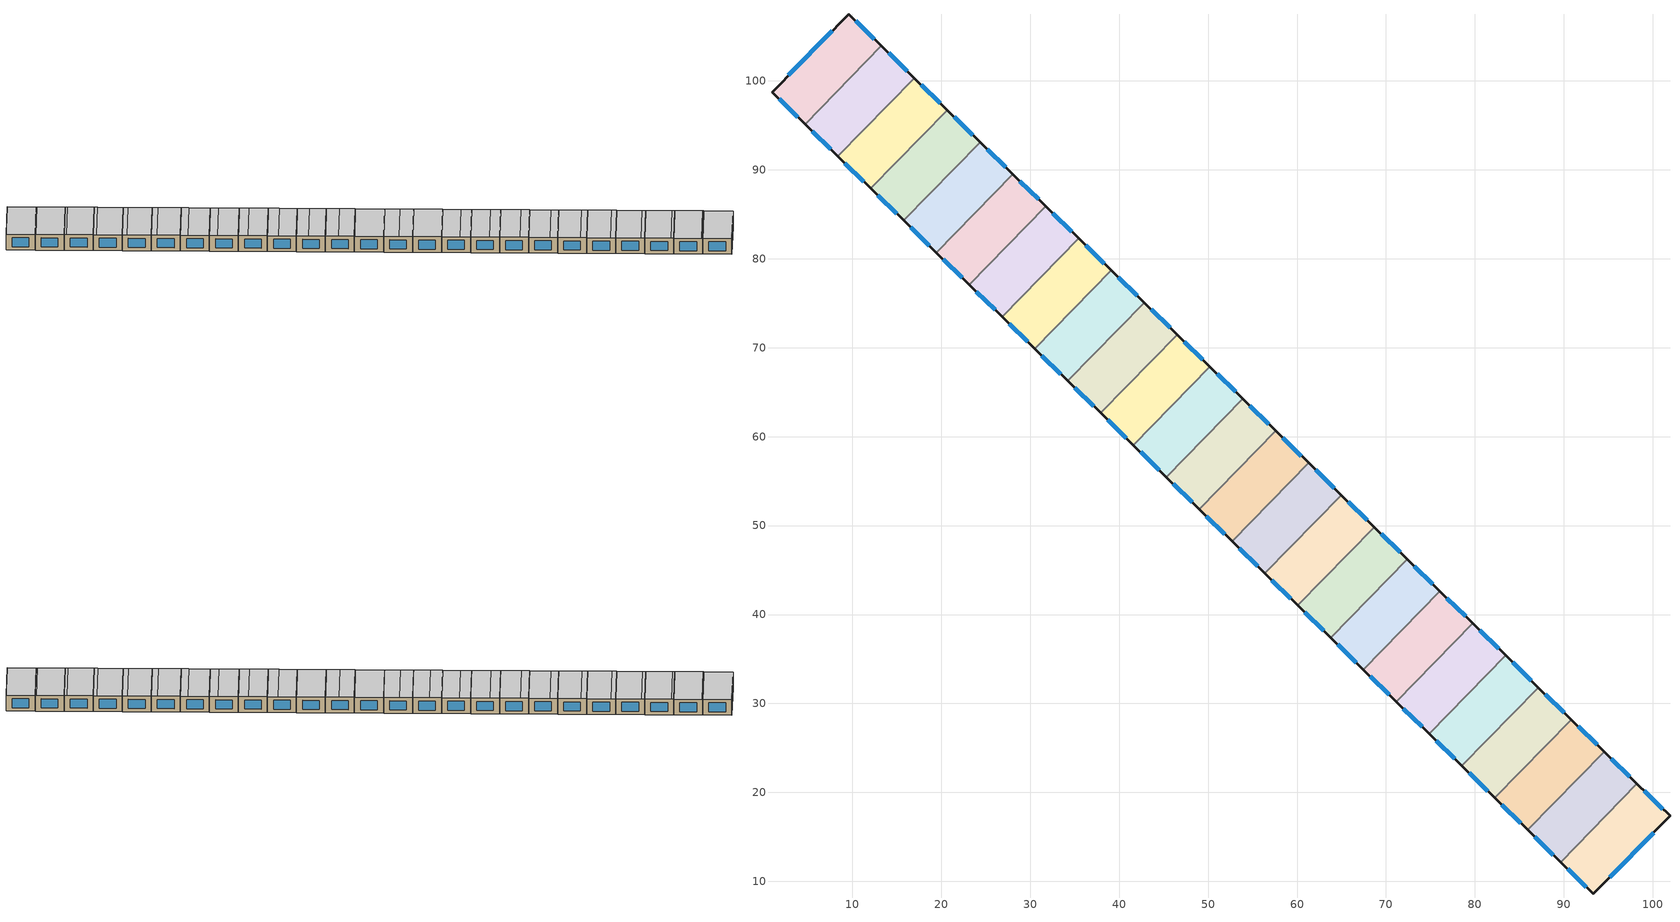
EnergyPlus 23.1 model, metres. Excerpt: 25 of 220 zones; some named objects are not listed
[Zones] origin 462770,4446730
fe584e89a999b901_F3_dwelling_0
 floor to fe584e89a999b901_F2_dwelling_0 (EU_floor_Construction): 13.28,103.93 4.68,95.12 0.97,98.75 9.6,107.52 z9
 wall outside (EU_wall_Construction): 13.28,103.93 9.6,107.52 0.97,98.75 4.68,95.12 z9:12
 wall to fe584e89a999b901_F3_dwelling_1 (EU_wall_Construction): 4.68,95.12 13.28,103.93 z9:12
 window (EU_Window_Construction): 1.76,97.97 3.88,95.9 / 7.75,105.64 2.81,100.63 / 12.49,104.7 10.39,106.75 z9.64:11.36
 ceiling to fe584e89a999b901_F4_dwelling_0 (EU_floor_Construction): 4.68,95.13 13.28,103.93 9.6,107.52 0.97,98.75 z12
fe584e89a999b901_F3_dwelling_1
 floor to fe584e89a999b901_F2_dwelling_1 (EU_floor_Construction): 16.97,100.33 8.37,91.52 4.68,95.12 13.28,103.93 z9
 wall outside (EU_wall_Construction): 4.68,95.12 8.37,91.52 / 16.97,100.33 13.28,103.93 z9:12
 wall to fe584e89a999b901_F3_dwelling_2 (EU_wall_Construction): 8.37,91.52 16.97,100.33 z9:12
 window (EU_Window_Construction): 5.47,94.35 7.58,92.29 / 16.18,101.1 14.07,103.16 z9.64:11.36
 ceiling to fe584e89a999b901_F4_dwelling_1 (EU_floor_Construction): 8.37,91.52 16.97,100.32 13.43,103.78 4.83,94.97 z12
 ceiling to fe584e89a999b901_F4_dwelling_0 (EU_floor_Construction): 4.83,94.97 13.43,103.78 13.28,103.93 4.68,95.13 z12
fe584e89a999b901_F3_dwelling_10
 floor to fe584e89a999b901_F2_dwelling_10 (EU_floor_Construction): 50.21,67.86 41.61,59.06 37.92,62.66 46.52,71.47 z9
 wall outside (EU_wall_Construction): 37.92,62.66 41.61,59.06 / 50.21,67.86 46.52,71.47 z9:12
 wall to fe584e89a999b901_F3_dwelling_11 (EU_wall_Construction): 41.61,59.06 50.21,67.86 z9:12
 wall to fe584e89a999b901_F3_dwelling_9 (EU_wall_Construction): 46.52,71.47 37.92,62.66 z9:12
 window (EU_Window_Construction): 38.71,61.89 40.82,59.83 / 49.42,68.63 47.31,70.7 z9.64:11.36
 ceiling to fe584e89a999b901_F4_dwelling_10 (EU_floor_Construction): 41.61,59.06 50.21,67.86 48.05,69.97 39.46,61.16 z12
 ceiling to fe584e89a999b901_F4_dwelling_9 (EU_floor_Construction): 39.46,61.16 48.05,69.97 46.52,71.47 37.92,62.66 z12
fe584e89a999b901_F3_dwelling_11
 floor to fe584e89a999b901_F2_dwelling_11 (EU_floor_Construction): 53.9,64.25 45.3,55.45 41.61,59.06 50.21,67.86 z9
 wall outside (EU_wall_Construction): 41.61,59.06 45.3,55.45 / 53.9,64.25 50.21,67.86 z9:12
 wall to fe584e89a999b901_F3_dwelling_12 (EU_wall_Construction): 45.3,55.45 53.9,64.25 z9:12
 window (EU_Window_Construction): 42.4,58.28 44.51,56.22 / 53.11,65.03 51,67.09 z9.64:11.36
 ceiling to fe584e89a999b901_F4_dwelling_11 (EU_floor_Construction): 45.3,55.45 53.9,64.25 51.9,66.21 43.3,57.4 z12
 ceiling to fe584e89a999b901_F4_dwelling_10 (EU_floor_Construction): 43.3,57.4 51.9,66.21 50.21,67.86 41.61,59.06 z12
fe584e89a999b901_F3_dwelling_12
 floor to fe584e89a999b901_F2_dwelling_12 (EU_floor_Construction): 57.6,60.65 49,51.84 45.3,55.45 53.9,64.25 z9
 wall outside (EU_wall_Construction): 45.3,55.45 49,51.84 / 57.6,60.65 53.9,64.25 z9:12
 wall to fe584e89a999b901_F3_dwelling_13 (EU_wall_Construction): 49,51.84 57.6,60.65 z9:12
 window (EU_Window_Construction): 46.1,54.68 48.21,52.62 / 56.8,61.42 54.69,63.48 z9.64:11.36
 ceiling adiabatic (EU_roof_Construction): 49,51.84 57.6,60.65 53.9,64.25 45.3,55.45 z12
fe584e89a999b901_F3_dwelling_13
 floor to fe584e89a999b901_F2_dwelling_13 (EU_floor_Construction): 61.29,57.04 52.69,48.24 49,51.84 57.6,60.65 z9
 wall outside (EU_wall_Construction): 49,51.84 52.69,48.24 / 61.29,57.04 57.6,60.65 z9:12
 wall to fe584e89a999b901_F3_dwelling_14 (EU_wall_Construction): 52.69,48.24 61.29,57.04 z9:12
 window (EU_Window_Construction): 49.79,51.07 51.9,49.01 / 60.5,57.81 58.39,59.88 z9.64:11.36
 ceiling to fe584e89a999b901_F4_dwelling_13 (EU_floor_Construction): 52.69,48.24 61.29,57.04 59.6,58.69 51,49.89 z12
 ceiling to fe584e89a999b901_F4_dwelling_12 (EU_floor_Construction): 51,49.89 59.6,58.69 57.6,60.65 49,51.84 z12
fe584e89a999b901_F3_dwelling_14
 floor to fe584e89a999b901_F2_dwelling_14 (EU_floor_Construction): 64.98,53.43 56.38,44.63 52.69,48.24 61.29,57.04 z9
 wall outside (EU_wall_Construction): 52.69,48.24 56.38,44.63 / 64.98,53.43 61.29,57.04 z9:12
 wall to fe584e89a999b901_F3_dwelling_15 (EU_wall_Construction): 56.38,44.63 64.98,53.43 z9:12
 window (EU_Window_Construction): 53.48,47.46 55.59,45.4 / 64.19,54.21 62.08,56.27 z9.64:11.36
 ceiling adiabatic (EU_roof_Construction): 56.38,44.63 64.98,53.43 61.29,57.04 52.69,48.24 z12
fe584e89a999b901_F3_dwelling_15
 floor to fe584e89a999b901_F2_dwelling_15 (EU_floor_Construction): 68.68,49.83 60.08,41.02 56.38,44.63 64.98,53.43 z9
 wall outside (EU_wall_Construction): 56.38,44.63 60.08,41.02 / 68.68,49.83 64.98,53.43 z9:12
 wall to fe584e89a999b901_F3_dwelling_16 (EU_wall_Construction): 60.08,41.02 68.68,49.83 z9:12
 window (EU_Window_Construction): 57.18,43.86 59.29,41.79 / 67.89,50.6 65.77,52.66 z9.64:11.36
 ceiling to fe584e89a999b901_F4_dwelling_14 (EU_floor_Construction): 58.69,42.38 67.29,51.18 64.98,53.43 56.38,44.63 z12
 ceiling to fe584e89a999b901_F4_dwelling_15 (EU_floor_Construction): 60.08,41.02 68.68,49.83 67.29,51.18 58.69,42.38 z12
fe584e89a999b901_F3_dwelling_16
 floor to fe584e89a999b901_F2_dwelling_16 (EU_floor_Construction): 72.37,46.22 63.77,37.42 60.08,41.02 68.68,49.83 z9
 wall outside (EU_wall_Construction): 60.08,41.02 63.77,37.42 / 72.37,46.22 68.68,49.83 z9:12
 wall to fe584e89a999b901_F3_dwelling_17 (EU_wall_Construction): 63.77,37.42 72.37,46.22 z9:12
 window (EU_Window_Construction): 60.87,40.25 62.98,38.19 / 71.58,46.99 69.47,49.05 z9.64:11.36
 ceiling to fe584e89a999b901_F4_dwelling_16 (EU_floor_Construction): 63.77,37.42 72.37,46.22 71.14,47.42 62.54,38.62 z12
 ceiling to fe584e89a999b901_F4_dwelling_15 (EU_floor_Construction): 62.54,38.62 71.14,47.42 68.68,49.83 60.08,41.02 z12
fe584e89a999b901_F3_dwelling_17
 floor to fe584e89a999b901_F2_dwelling_17 (EU_floor_Construction): 76.06,42.61 67.46,33.81 63.77,37.42 72.37,46.22 z9
 wall outside (EU_wall_Construction): 63.77,37.42 67.46,33.81 / 76.06,42.61 72.37,46.22 z9:12
 wall to fe584e89a999b901_F3_dwelling_18 (EU_wall_Construction): 67.46,33.81 76.06,42.61 z9:12
 window (EU_Window_Construction): 64.56,36.64 66.67,34.58 / 75.27,43.39 73.16,45.45 z9.64:11.36
 ceiling to fe584e89a999b901_F4_dwelling_17 (EU_floor_Construction): 67.46,33.81 76.06,42.61 74.99,43.67 66.39,34.86 z12
 ceiling to fe584e89a999b901_F4_dwelling_16 (EU_floor_Construction): 66.39,34.86 74.99,43.67 72.37,46.22 63.77,37.42 z12
fe584e89a999b901_F3_dwelling_18
 floor to fe584e89a999b901_F2_dwelling_18 (EU_floor_Construction): 79.76,39.01 71.16,30.2 67.46,33.81 76.06,42.61 z9
 wall outside (EU_wall_Construction): 67.46,33.81 71.16,30.2 / 79.76,39.01 76.06,42.61 z9:12
 wall to fe584e89a999b901_F3_dwelling_19 (EU_wall_Construction): 71.16,30.2 79.76,39.01 z9:12
 window (EU_Window_Construction): 68.26,33.04 70.37,30.97 / 78.97,39.78 76.85,41.84 z9.64:11.36
 ceiling to fe584e89a999b901_F4_dwelling_18 (EU_floor_Construction): 71.16,30.2 79.76,39.01 78.83,39.91 70.23,31.1 z12
 ceiling to fe584e89a999b901_F4_dwelling_17 (EU_floor_Construction): 70.23,31.1 78.83,39.91 76.06,42.61 67.46,33.81 z12
fe584e89a999b901_F3_dwelling_19
 floor to fe584e89a999b901_F2_dwelling_19 (EU_floor_Construction): 83.45,35.4 74.85,26.59 71.16,30.2 79.76,39.01 z9
 wall outside (EU_wall_Construction): 71.16,30.2 74.85,26.59 / 83.45,35.4 79.76,39.01 z9:12
 wall to fe584e89a999b901_F3_dwelling_20 (EU_wall_Construction): 74.85,26.59 83.45,35.4 z9:12
 window (EU_Window_Construction): 71.95,29.43 74.06,27.37 / 82.66,36.17 80.55,38.23 z9.64:11.36
 ceiling to fe584e89a999b901_F4_dwelling_19 (EU_floor_Construction): 74.85,26.59 83.45,35.4 82.68,36.15 74.08,27.35 z12
 ceiling to fe584e89a999b901_F4_dwelling_18 (EU_floor_Construction): 74.08,27.35 82.68,36.15 79.76,39.01 71.16,30.2 z12
fe584e89a999b901_F3_dwelling_2
 floor to fe584e89a999b901_F2_dwelling_2 (EU_floor_Construction): 20.66,96.72 12.06,87.91 8.37,91.52 16.97,100.33 z9
 wall outside (EU_wall_Construction): 8.37,91.52 12.06,87.91 / 20.66,96.72 16.97,100.33 z9:12
 wall to fe584e89a999b901_F3_dwelling_3 (EU_wall_Construction): 12.06,87.91 20.66,96.72 z9:12
 window (EU_Window_Construction): 9.16,90.75 11.27,88.68 / 19.87,97.49 17.76,99.55 z9.64:11.36
 ceiling adiabatic (EU_roof_Construction): 12.06,87.91 20.66,96.72 17.28,100.02 8.68,91.22 z12
 ceiling to fe584e89a999b901_F4_dwelling_1 (EU_floor_Construction): 8.68,91.22 17.28,100.02 16.97,100.32 8.37,91.52 z12
fe584e89a999b901_F3_dwelling_20
 floor to fe584e89a999b901_F2_dwelling_20 (EU_floor_Construction): 87.14,31.79 78.54,22.99 74.85,26.59 83.45,35.4 z9
 wall outside (EU_wall_Construction): 74.85,26.59 78.54,22.99 / 87.14,31.79 83.45,35.4 z9:12
 wall to fe584e89a999b901_F3_dwelling_21 (EU_wall_Construction): 78.54,22.99 87.14,31.79 z9:12
 window (EU_Window_Construction): 75.64,25.82 77.75,23.76 / 86.35,32.57 84.24,34.63 z9.64:11.36
 ceiling to fe584e89a999b901_F4_dwelling_20 (EU_floor_Construction): 78.54,22.99 87.14,31.79 86.53,32.39 77.93,23.59 z12
 ceiling to fe584e89a999b901_F4_dwelling_19 (EU_floor_Construction): 77.93,23.59 86.53,32.39 83.45,35.4 74.85,26.59 z12
fe584e89a999b901_F3_dwelling_21
 floor to fe584e89a999b901_F2_dwelling_21 (EU_floor_Construction): 90.84,28.19 82.24,19.38 78.54,22.99 87.14,31.79 z9
 wall outside (EU_wall_Construction): 78.54,22.99 82.24,19.38 / 90.84,28.19 87.14,31.79 z9:12
 wall to fe584e89a999b901_F3_dwelling_22 (EU_wall_Construction): 82.24,19.38 90.84,28.19 z9:12
 window (EU_Window_Construction): 79.34,22.21 81.45,20.15 / 90.05,28.96 87.94,31.02 z9.64:11.36
 ceiling adiabatic (EU_roof_Construction): 82.24,19.38 90.84,28.19 90.38,28.64 81.78,19.83 z12
 ceiling to fe584e89a999b901_F4_dwelling_20 (EU_floor_Construction): 81.78,19.83 90.38,28.64 87.14,31.79 78.54,22.99 z12
fe584e89a999b901_F3_dwelling_22
 floor to fe584e89a999b901_F2_dwelling_22 (EU_floor_Construction): 94.53,24.58 85.93,15.77 82.24,19.38 90.84,28.19 z9
 wall outside (EU_wall_Construction): 82.24,19.38 85.93,15.77 / 94.53,24.58 90.84,28.19 z9:12
 wall to fe584e89a999b901_F3_dwelling_23 (EU_wall_Construction): 85.93,15.77 94.53,24.58 z9:12
 window (EU_Window_Construction): 83.03,18.61 85.14,16.55 / 93.74,25.35 91.63,27.41 z9.64:11.36
 ceiling to fe584e89a999b901_F4_dwelling_22 (EU_floor_Construction): 85.93,15.77 94.53,24.58 94.22,24.88 85.62,16.07 z12
 ceiling to fe584e89a999b901_F4_dwelling_21 (EU_floor_Construction): 85.62,16.07 94.22,24.88 90.84,28.19 82.24,19.38 z12
fe584e89a999b901_F3_dwelling_23
 floor to fe584e89a999b901_F2_dwelling_23 (EU_floor_Construction): 98.22,20.97 89.62,12.17 85.93,15.77 94.53,24.58 z9
 wall outside (EU_wall_Construction): 85.93,15.77 89.62,12.17 / 98.22,20.97 94.53,24.58 z9:12
 wall to fe584e89a999b901_F3_dwelling_24 (EU_wall_Construction): 89.62,12.17 98.22,20.97 z9:12
 window (EU_Window_Construction): 86.72,15 88.83,12.94 / 97.43,21.75 95.32,23.81 z9.64:11.36
 ceiling to fe584e89a999b901_F4_dwelling_23 (EU_floor_Construction): 89.62,12.17 98.22,20.97 98.07,21.12 89.47,12.32 z12
 ceiling to fe584e89a999b901_F4_dwelling_22 (EU_floor_Construction): 89.47,12.32 98.07,21.12 94.53,24.58 85.93,15.77 z12
fe584e89a999b901_F3_dwelling_24
 floor to fe584e89a999b901_F2_dwelling_24 (EU_floor_Construction): 101.93,17.35 93.3,8.58 89.62,12.17 98.22,20.97 z9
 wall outside (EU_wall_Construction): 89.62,12.17 93.3,8.58 101.93,17.35 98.22,20.97 z9:12
 window (EU_Window_Construction): 101.14,18.12 99.02,20.2 / 95.15,10.46 100.09,15.47 / 90.41,11.4 92.51,9.35 z9.64:11.36
 ceiling to fe584e89a999b901_F4_dwelling_23 (EU_floor_Construction): 93.3,8.58 101.93,17.35 98.22,20.97 89.62,12.17 z12
fe584e89a999b901_F3_dwelling_3
 floor to fe584e89a999b901_F2_dwelling_3 (EU_floor_Construction): 24.36,93.11 15.76,84.3 12.06,87.91 20.66,96.72 z9
 wall outside (EU_wall_Construction): 12.06,87.91 15.76,84.3 / 24.36,93.11 20.66,96.72 z9:12
 wall to fe584e89a999b901_F3_dwelling_4 (EU_wall_Construction): 15.76,84.3 24.36,93.11 z9:12
 window (EU_Window_Construction): 12.85,87.14 14.96,85.08 / 23.56,93.88 21.45,95.95 z9.64:11.36
 ceiling to fe584e89a999b901_F4_dwelling_3 (EU_floor_Construction): 15.76,84.31 24.36,93.11 21.12,96.27 12.52,87.46 z12
 ceiling to fe584e89a999b901_F4_dwelling_2 (EU_floor_Construction): 12.52,87.46 21.12,96.27 20.66,96.72 12.06,87.91 z12
fe584e89a999b901_F3_dwelling_4
 floor to fe584e89a999b901_F2_dwelling_4 (EU_floor_Construction): 28.05,89.5 19.45,80.7 15.76,84.3 24.36,93.11 z9
 wall outside (EU_wall_Construction): 15.76,84.3 19.45,80.7 / 28.05,89.5 24.36,93.11 z9:12
 wall to fe584e89a999b901_F3_dwelling_5 (EU_wall_Construction): 19.45,80.7 28.05,89.5 z9:12
 window (EU_Window_Construction): 16.55,83.53 18.66,81.47 / 27.26,90.28 25.15,92.34 z9.64:11.36
 ceiling to fe584e89a999b901_F4_dwelling_4 (EU_floor_Construction): 19.45,80.7 28.05,89.5 24.97,92.51 16.37,83.7 z12
 ceiling to fe584e89a999b901_F4_dwelling_3 (EU_floor_Construction): 16.37,83.7 24.97,92.51 24.36,93.11 15.76,84.31 z12
fe584e89a999b901_F3_dwelling_5
 floor to fe584e89a999b901_F2_dwelling_5 (EU_floor_Construction): 31.74,85.9 23.14,77.09 19.45,80.7 28.05,89.5 z9
 wall outside (EU_wall_Construction): 19.45,80.7 23.14,77.09 / 31.74,85.9 28.05,89.5 z9:12
 wall to fe584e89a999b901_F3_dwelling_6 (EU_wall_Construction): 23.14,77.09 31.74,85.9 z9:12
 window (EU_Window_Construction): 20.24,79.93 22.35,77.86 / 30.95,86.67 28.84,88.73 z9.64:11.36
 ceiling to fe584e89a999b901_F4_dwelling_5 (EU_floor_Construction): 23.14,77.09 31.74,85.9 28.82,88.75 20.22,79.95 z12
 ceiling to fe584e89a999b901_F4_dwelling_4 (EU_floor_Construction): 20.22,79.95 28.82,88.75 28.05,89.5 19.45,80.7 z12
fe584e89a999b901_F3_dwelling_6
 floor to fe584e89a999b901_F2_dwelling_6 (EU_floor_Construction): 35.44,82.29 26.84,73.48 23.14,77.09 31.74,85.9 z9
 wall outside (EU_wall_Construction): 23.14,77.09 26.84,73.48 / 35.44,82.29 31.74,85.9 z9:12
 wall to fe584e89a999b901_F3_dwelling_7 (EU_wall_Construction): 26.84,73.48 35.44,82.29 z9:12
 window (EU_Window_Construction): 23.93,76.32 26.05,74.26 / 34.64,83.06 32.53,85.12 z9.64:11.36
 ceiling to fe584e89a999b901_F4_dwelling_5 (EU_floor_Construction): 24.07,76.19 32.67,85 31.74,85.9 23.14,77.09 z12
 ceiling adiabatic (EU_roof_Construction): 26.84,73.48 35.44,82.29 31.74,85.9 32.67,85 24.07,76.19 z12
fe584e89a999b901_F3_dwelling_7
 floor to fe584e89a999b901_F2_dwelling_7 (EU_floor_Construction): 39.13,78.68 30.53,69.88 26.84,73.48 35.44,82.29 z9
 wall outside (EU_wall_Construction): 26.84,73.48 30.53,69.88 / 39.13,78.68 35.44,82.29 z9:12
 wall to fe584e89a999b901_F3_dwelling_8 (EU_wall_Construction): 30.53,69.88 39.13,78.68 z9:12
 window (EU_Window_Construction): 27.63,72.71 29.74,70.65 / 38.34,79.46 36.23,81.52 z9.64:11.36
 ceiling to fe584e89a999b901_F4_dwelling_7 (EU_floor_Construction): 30.53,69.88 39.13,78.68 36.51,81.24 27.91,72.43 z12
 ceiling to fe584e89a999b901_F4_dwelling_6 (EU_floor_Construction): 27.91,72.43 36.51,81.24 35.44,82.29 26.84,73.48 z12
fe584e89a999b901_F3_dwelling_8
 floor to fe584e89a999b901_F2_dwelling_8 (EU_floor_Construction): 42.82,75.08 34.22,66.27 30.53,69.88 39.13,78.68 z9
 wall outside (EU_wall_Construction): 30.53,69.88 34.22,66.27 / 42.82,75.08 39.13,78.68 z9:12
 wall to fe584e89a999b901_F3_dwelling_9 (EU_wall_Construction): 34.22,66.27 42.82,75.08 z9:12
 window (EU_Window_Construction): 31.32,69.1 33.43,67.04 / 42.03,75.85 39.92,77.91 z9.64:11.36
 ceiling to fe584e89a999b901_F4_dwelling_8 (EU_floor_Construction): 34.22,66.27 42.82,75.08 40.36,77.48 31.76,68.67 z12
 ceiling to fe584e89a999b901_F4_dwelling_7 (EU_floor_Construction): 31.76,68.68 40.36,77.48 39.13,78.68 30.53,69.88 z12
fe584e89a999b901_F3_dwelling_9
 floor to fe584e89a999b901_F2_dwelling_9 (EU_floor_Construction): 46.52,71.47 37.92,62.66 34.22,66.27 42.82,75.08 z9
 wall outside (EU_wall_Construction): 34.22,66.27 37.92,62.66 / 46.52,71.47 42.82,75.08 z9:12
 window (EU_Window_Construction): 35.01,65.5 37.13,63.44 / 45.72,72.24 43.61,74.3 z9.64:11.36
 ceiling to fe584e89a999b901_F4_dwelling_8 (EU_floor_Construction): 35.61,64.92 44.21,73.72 42.82,75.08 34.22,66.27 z12
 ceiling adiabatic (EU_roof_Construction): 37.92,62.66 46.52,71.47 44.21,73.72 35.61,64.92 z12
[Building]
EU S2 Campaign: North Axis=0; Terrain=City; Solar Distribution=FullExterior
[Site:Location]
Yerevan-Zvartnots.Intl.AP: Latitude=40.15; Longitude=44.383; Time Zone=4; Elevation=854
[SizingPeriod:WeatherFileDays]
AnnualSizingPeriod: Begin Month=1; Begin Day of Month=1; End Month=12; End Day of Month=31; Day of Week for Start Day=Monday; Use Weather File Daylight Saving Period=No; Use Weather File Rain and Snow Indicators=No
[MATERIAL]
EU_InternalMass_Material: Roughness=MediumRough; Thickness=0.1; Conductivity=1; Density=1800; Specific Heat=900; Thermal Absorptance=0.9; Solar Absorptance=0.7; Visible Absorptance=0.7
[MATERIAL:NOMASS] Roughness=MediumRough; Thermal Absorptance=0.9; Solar Absorptance=0.7; Visible Absorptance=0.7
Name | Thermal Resistance
EU_wall_NoMass | 1.05043
EU_roof_NoMass | 1.45357
EU_floor_NoMass | 0.478065
[WINDOWMATERIAL:SIMPLEGLAZINGSYSTEM]
EU_Window_SimpleGlazing: UFactor=2.5566; Solar Heat Gain Coefficient=0.75; Visible Transmittance=0.75
[CONSTRUCTION]
EU_wall_Construction: EU_wall_NoMass
EU_roof_Construction: EU_roof_NoMass
EU_floor_Construction: EU_floor_NoMass
EU_Window_Construction: EU_Window_SimpleGlazing
EU_InternalMass_Construction: EU_InternalMass_Material
[ZONE] Type=1; Multiplier=1; Ceiling Height=autocalculate; Floor Area=autocalculate; Part of Total Floor Area=Yes
Name | Volume
fe584e89a999b901_F3_dwelling_0; fe584e89a999b901_F3_dwelling_24 | 190.644
fe584e89a999b901_F3_dwelling_1 | 190.596
fe584e89a999b901_F3_dwelling_10; fe584e89a999b901_F3_dwelling_11; fe584e89a999b901_F3_dwelling_13; fe584e89a999b901_F3_dwelling_14; fe584e89a999b901_F3_dwelling_15; fe584e89a999b901_F3_dwelling_9 | 190.619
fe584e89a999b901_F3_dwelling_12 | 190.6
fe584e89a999b901_F3_dwelling_16; fe584e89a999b901_F3_dwelling_8 | 190.604
fe584e89a999b901_F3_dwelling_17; fe584e89a999b901_F3_dwelling_18; fe584e89a999b901_F3_dwelling_19; fe584e89a999b901_F3_dwelling_20; fe584e89a999b901_F3_dwelling_21; fe584e89a999b901_F3_dwelling_22; fe584e89a999b901_F3_dwelling_3; fe584e89a999b901_F3_dwelling_4; fe584e89a999b901_F3_dwelling_5; fe584e89a999b901_F3_dwelling_6; fe584e89a999b901_F3_dwelling_7 | 190.63
fe584e89a999b901_F3_dwelling_2 | 190.631
fe584e89a999b901_F3_dwelling_23 | 190.597
[INTERNALMASS] Construction=EU_InternalMass_Construction
Name | Zone or ZoneList | Surface Area
fe584e89a999b901_F3_dwelling_0_EU_InternalMass | fe584e89a999b901_F3_dwelling_0 | 63.548
fe584e89a999b901_F3_dwelling_1_EU_InternalMass | fe584e89a999b901_F3_dwelling_1 | 63.5322
fe584e89a999b901_F3_dwelling_2_EU_InternalMass | fe584e89a999b901_F3_dwelling_2 | 63.5434
fe584e89a999b901_F3_dwelling_3_EU_InternalMass | fe584e89a999b901_F3_dwelling_3 | 63.5434
fe584e89a999b901_F3_dwelling_4_EU_InternalMass | fe584e89a999b901_F3_dwelling_4 | 63.5434
fe584e89a999b901_F3_dwelling_5_EU_InternalMass | fe584e89a999b901_F3_dwelling_5 | 63.5434
fe584e89a999b901_F3_dwelling_6_EU_InternalMass | fe584e89a999b901_F3_dwelling_6 | 63.5434
fe584e89a999b901_F3_dwelling_7_EU_InternalMass | fe584e89a999b901_F3_dwelling_7 | 63.5434
fe584e89a999b901_F3_dwelling_8_EU_InternalMass | fe584e89a999b901_F3_dwelling_8 | 63.5346
fe584e89a999b901_F3_dwelling_9_EU_InternalMass | fe584e89a999b901_F3_dwelling_9 | 63.5397
fe584e89a999b901_F3_dwelling_10_EU_InternalMass | fe584e89a999b901_F3_dwelling_10 | 63.5397
fe584e89a999b901_F3_dwelling_11_EU_InternalMass | fe584e89a999b901_F3_dwelling_11 | 63.5397
fe584e89a999b901_F3_dwelling_12_EU_InternalMass | fe584e89a999b901_F3_dwelling_12 | 63.5335
fe584e89a999b901_F3_dwelling_13_EU_InternalMass | fe584e89a999b901_F3_dwelling_13 | 63.5397
fe584e89a999b901_F3_dwelling_14_EU_InternalMass | fe584e89a999b901_F3_dwelling_14 | 63.5397
fe584e89a999b901_F3_dwelling_15_EU_InternalMass | fe584e89a999b901_F3_dwelling_15 | 63.5397
fe584e89a999b901_F3_dwelling_16_EU_InternalMass | fe584e89a999b901_F3_dwelling_16 | 63.5346
fe584e89a999b901_F3_dwelling_17_EU_InternalMass | fe584e89a999b901_F3_dwelling_17 | 63.5434
fe584e89a999b901_F3_dwelling_18_EU_InternalMass | fe584e89a999b901_F3_dwelling_18 | 63.5434
fe584e89a999b901_F3_dwelling_19_EU_InternalMass | fe584e89a999b901_F3_dwelling_19 | 63.5434
fe584e89a999b901_F3_dwelling_20_EU_InternalMass | fe584e89a999b901_F3_dwelling_20 | 63.5434
fe584e89a999b901_F3_dwelling_21_EU_InternalMass | fe584e89a999b901_F3_dwelling_21 | 63.5434
fe584e89a999b901_F3_dwelling_22_EU_InternalMass | fe584e89a999b901_F3_dwelling_22 | 63.5434
fe584e89a999b901_F3_dwelling_23_EU_InternalMass | fe584e89a999b901_F3_dwelling_23 | 63.5322
fe584e89a999b901_F3_dwelling_24_EU_InternalMass | fe584e89a999b901_F3_dwelling_24 | 63.548
[OTHEREQUIPMENT] Fuel Type=Electricity; Design Level Calculation Method=Watts/Area; Power per Zone Floor Area=1; Fraction Latent=0; Fraction Radiant=0; Fraction Lost=0; Carbon Dioxide Generation Rate=0; EndUse Subcategory=EU_Step8_InternalGains
Name | Zone or ZoneList or Space or SpaceList | Schedule
EU_Step8_InternalGain_fe584e89a999b901_F3_dwelling_0_f000 | fe584e89a999b901_F3_dwelling_0 | EU_Step8_GainSchedule_fe584e89a999b901_F3_dwelling_0_f000
EU_Step8_InternalGain_fe584e89a999b901_F3_dwelling_1_f000 | fe584e89a999b901_F3_dwelling_1 | EU_Step8_GainSchedule_fe584e89a999b901_F3_dwelling_1_f000
EU_Step8_InternalGain_fe584e89a999b901_F3_dwelling_2_f000 | fe584e89a999b901_F3_dwelling_2 | EU_Step8_GainSchedule_fe584e89a999b901_F3_dwelling_2_f000
EU_Step8_InternalGain_fe584e89a999b901_F3_dwelling_3_f000 | fe584e89a999b901_F3_dwelling_3 | EU_Step8_GainSchedule_fe584e89a999b901_F3_dwelling_3_f000
EU_Step8_InternalGain_fe584e89a999b901_F3_dwelling_4_f000 | fe584e89a999b901_F3_dwelling_4 | EU_Step8_GainSchedule_fe584e89a999b901_F3_dwelling_4_f000
EU_Step8_InternalGain_fe584e89a999b901_F3_dwelling_5_f000 | fe584e89a999b901_F3_dwelling_5 | EU_Step8_GainSchedule_fe584e89a999b901_F3_dwelling_5_f000
EU_Step8_InternalGain_fe584e89a999b901_F3_dwelling_6_f000 | fe584e89a999b901_F3_dwelling_6 | EU_Step8_GainSchedule_fe584e89a999b901_F3_dwelling_6_f000
EU_Step8_InternalGain_fe584e89a999b901_F3_dwelling_7_f000 | fe584e89a999b901_F3_dwelling_7 | EU_Step8_GainSchedule_fe584e89a999b901_F3_dwelling_7_f000
EU_Step8_InternalGain_fe584e89a999b901_F3_dwelling_8_f000 | fe584e89a999b901_F3_dwelling_8 | EU_Step8_GainSchedule_fe584e89a999b901_F3_dwelling_8_f000
EU_Step8_InternalGain_fe584e89a999b901_F3_dwelling_9_f000 | fe584e89a999b901_F3_dwelling_9 | EU_Step8_GainSchedule_fe584e89a999b901_F3_dwelling_9_f000
EU_Step8_InternalGain_fe584e89a999b901_F3_dwelling_10_f000 | fe584e89a999b901_F3_dwelling_10 | EU_Step8_GainSchedule_fe584e89a999b901_F3_dwelling_10_f000
EU_Step8_InternalGain_fe584e89a999b901_F3_dwelling_11_f000 | fe584e89a999b901_F3_dwelling_11 | EU_Step8_GainSchedule_fe584e89a999b901_F3_dwelling_11_f000
EU_Step8_InternalGain_fe584e89a999b901_F3_dwelling_12_f000 | fe584e89a999b901_F3_dwelling_12 | EU_Step8_GainSchedule_fe584e89a999b901_F3_dwelling_12_f000
EU_Step8_InternalGain_fe584e89a999b901_F3_dwelling_13_f000 | fe584e89a999b901_F3_dwelling_13 | EU_Step8_GainSchedule_fe584e89a999b901_F3_dwelling_13_f000
EU_Step8_InternalGain_fe584e89a999b901_F3_dwelling_14_f000 | fe584e89a999b901_F3_dwelling_14 | EU_Step8_GainSchedule_fe584e89a999b901_F3_dwelling_14_f000
EU_Step8_InternalGain_fe584e89a999b901_F3_dwelling_15_f000 | fe584e89a999b901_F3_dwelling_15 | EU_Step8_GainSchedule_fe584e89a999b901_F3_dwelling_15_f000
EU_Step8_InternalGain_fe584e89a999b901_F3_dwelling_16_f000 | fe584e89a999b901_F3_dwelling_16 | EU_Step8_GainSchedule_fe584e89a999b901_F3_dwelling_16_f000
EU_Step8_InternalGain_fe584e89a999b901_F3_dwelling_17_f000 | fe584e89a999b901_F3_dwelling_17 | EU_Step8_GainSchedule_fe584e89a999b901_F3_dwelling_17_f000
EU_Step8_InternalGain_fe584e89a999b901_F3_dwelling_18_f000 | fe584e89a999b901_F3_dwelling_18 | EU_Step8_GainSchedule_fe584e89a999b901_F3_dwelling_18_f000
EU_Step8_InternalGain_fe584e89a999b901_F3_dwelling_19_f000 | fe584e89a999b901_F3_dwelling_19 | EU_Step8_GainSchedule_fe584e89a999b901_F3_dwelling_19_f000
EU_Step8_InternalGain_fe584e89a999b901_F3_dwelling_20_f000 | fe584e89a999b901_F3_dwelling_20 | EU_Step8_GainSchedule_fe584e89a999b901_F3_dwelling_20_f000
EU_Step8_InternalGain_fe584e89a999b901_F3_dwelling_21_f000 | fe584e89a999b901_F3_dwelling_21 | EU_Step8_GainSchedule_fe584e89a999b901_F3_dwelling_21_f000
EU_Step8_InternalGain_fe584e89a999b901_F3_dwelling_22_f000 | fe584e89a999b901_F3_dwelling_22 | EU_Step8_GainSchedule_fe584e89a999b901_F3_dwelling_22_f000
EU_Step8_InternalGain_fe584e89a999b901_F3_dwelling_23_f000 | fe584e89a999b901_F3_dwelling_23 | EU_Step8_GainSchedule_fe584e89a999b901_F3_dwelling_23_f000
EU_Step8_InternalGain_fe584e89a999b901_F3_dwelling_24_f000 | fe584e89a999b901_F3_dwelling_24 | EU_Step8_GainSchedule_fe584e89a999b901_F3_dwelling_24_f000
[ZONEVENTILATION:DESIGNFLOWRATE] Schedule=EU_AlwaysOn; Design Flow Rate Calculation Method=AirChanges/Hour; Air Changes per Hour=0.557805; Ventilation Type=Natural; Fan Pressure Rise=0; Fan Total Efficiency=1; Constant Term Coefficient=1; Temperature Term Coefficient=0; Velocity Term Coefficient=0; Velocity Squared Term Coefficient=0; Minimum Indoor Temperature=-100; Maximum Indoor Temperature=100; Delta Temperature=-100; Minimum Outdoor Temperature=-100; Maximum Outdoor Temperature=100; Maximum Wind Speed=40
Name | Zone or ZoneList or Space or SpaceList
EU_ConstantAir_fe584e89a999b901_F3_dwelling_0 | fe584e89a999b901_F3_dwelling_0
EU_ConstantAir_fe584e89a999b901_F3_dwelling_1 | fe584e89a999b901_F3_dwelling_1
EU_ConstantAir_fe584e89a999b901_F3_dwelling_2 | fe584e89a999b901_F3_dwelling_2
EU_ConstantAir_fe584e89a999b901_F3_dwelling_3 | fe584e89a999b901_F3_dwelling_3
EU_ConstantAir_fe584e89a999b901_F3_dwelling_4 | fe584e89a999b901_F3_dwelling_4
EU_ConstantAir_fe584e89a999b901_F3_dwelling_5 | fe584e89a999b901_F3_dwelling_5
EU_ConstantAir_fe584e89a999b901_F3_dwelling_6 | fe584e89a999b901_F3_dwelling_6
EU_ConstantAir_fe584e89a999b901_F3_dwelling_7 | fe584e89a999b901_F3_dwelling_7
EU_ConstantAir_fe584e89a999b901_F3_dwelling_8 | fe584e89a999b901_F3_dwelling_8
EU_ConstantAir_fe584e89a999b901_F3_dwelling_9 | fe584e89a999b901_F3_dwelling_9
EU_ConstantAir_fe584e89a999b901_F3_dwelling_10 | fe584e89a999b901_F3_dwelling_10
EU_ConstantAir_fe584e89a999b901_F3_dwelling_11 | fe584e89a999b901_F3_dwelling_11
EU_ConstantAir_fe584e89a999b901_F3_dwelling_12 | fe584e89a999b901_F3_dwelling_12
EU_ConstantAir_fe584e89a999b901_F3_dwelling_13 | fe584e89a999b901_F3_dwelling_13
EU_ConstantAir_fe584e89a999b901_F3_dwelling_14 | fe584e89a999b901_F3_dwelling_14
EU_ConstantAir_fe584e89a999b901_F3_dwelling_15 | fe584e89a999b901_F3_dwelling_15
EU_ConstantAir_fe584e89a999b901_F3_dwelling_16 | fe584e89a999b901_F3_dwelling_16
EU_ConstantAir_fe584e89a999b901_F3_dwelling_17 | fe584e89a999b901_F3_dwelling_17
EU_ConstantAir_fe584e89a999b901_F3_dwelling_18 | fe584e89a999b901_F3_dwelling_18
EU_ConstantAir_fe584e89a999b901_F3_dwelling_19 | fe584e89a999b901_F3_dwelling_19
EU_ConstantAir_fe584e89a999b901_F3_dwelling_20 | fe584e89a999b901_F3_dwelling_20
EU_ConstantAir_fe584e89a999b901_F3_dwelling_21 | fe584e89a999b901_F3_dwelling_21
EU_ConstantAir_fe584e89a999b901_F3_dwelling_22 | fe584e89a999b901_F3_dwelling_22
EU_ConstantAir_fe584e89a999b901_F3_dwelling_23 | fe584e89a999b901_F3_dwelling_23
EU_ConstantAir_fe584e89a999b901_F3_dwelling_24 | fe584e89a999b901_F3_dwelling_24
[HVACTEMPLATE:ZONE:IDEALLOADSAIRSYSTEM] System Availability Schedule=EU_AlwaysOn; Maximum Heating Supply Air Temperature=50; Minimum Cooling Supply Air Temperature=13; Maximum Heating Supply Air Humidity Ratio=0.0156; Minimum Cooling Supply Air Humidity Ratio=0.0077; Heating Limit=NoLimit; Cooling Limit=NoLimit; Heating Availability Schedule=EU_AlwaysOn; Cooling Availability Schedule=EU_CoolingOff; Dehumidification Control Type=ConstantSensibleHeatRatio; Cooling Sensible Heat Ratio=0.7; Dehumidification Setpoint=60; Humidification Control Type=None; Humidification Setpoint=30; Outdoor Air Method=None; Outdoor Air Flow Rate per Person=0.00944; Outdoor Air Flow Rate per Zone Floor Area=0; Outdoor Air Flow Rate per Zone=0; Demand Controlled Ventilation Type=None; Outdoor Air Economizer Type=NoEconomizer; Heat Recovery Type=None; Sensible Heat Recovery Effectiveness=0.7; Latent Heat Recovery Effectiveness=0.65
Name | Template Thermostat
fe584e89a999b901_F3_dwelling_0 | EU_HeatOnly_fe584e89a999b901_F3_dwelling_0
fe584e89a999b901_F3_dwelling_1 | EU_HeatOnly_fe584e89a999b901_F3_dwelling_1
fe584e89a999b901_F3_dwelling_2 | EU_HeatOnly_fe584e89a999b901_F3_dwelling_2
fe584e89a999b901_F3_dwelling_3 | EU_HeatOnly_fe584e89a999b901_F3_dwelling_3
fe584e89a999b901_F3_dwelling_4 | EU_HeatOnly_fe584e89a999b901_F3_dwelling_4
fe584e89a999b901_F3_dwelling_5 | EU_HeatOnly_fe584e89a999b901_F3_dwelling_5
fe584e89a999b901_F3_dwelling_6 | EU_HeatOnly_fe584e89a999b901_F3_dwelling_6
fe584e89a999b901_F3_dwelling_7 | EU_HeatOnly_fe584e89a999b901_F3_dwelling_7
fe584e89a999b901_F3_dwelling_8 | EU_HeatOnly_fe584e89a999b901_F3_dwelling_8
fe584e89a999b901_F3_dwelling_9 | EU_HeatOnly_fe584e89a999b901_F3_dwelling_9
fe584e89a999b901_F3_dwelling_10 | EU_HeatOnly_fe584e89a999b901_F3_dwelling_10
fe584e89a999b901_F3_dwelling_11 | EU_HeatOnly_fe584e89a999b901_F3_dwelling_11
fe584e89a999b901_F3_dwelling_12 | EU_HeatOnly_fe584e89a999b901_F3_dwelling_12
fe584e89a999b901_F3_dwelling_13 | EU_HeatOnly_fe584e89a999b901_F3_dwelling_13
fe584e89a999b901_F3_dwelling_14 | EU_HeatOnly_fe584e89a999b901_F3_dwelling_14
fe584e89a999b901_F3_dwelling_15 | EU_HeatOnly_fe584e89a999b901_F3_dwelling_15
fe584e89a999b901_F3_dwelling_16 | EU_HeatOnly_fe584e89a999b901_F3_dwelling_16
fe584e89a999b901_F3_dwelling_17 | EU_HeatOnly_fe584e89a999b901_F3_dwelling_17
fe584e89a999b901_F3_dwelling_18 | EU_HeatOnly_fe584e89a999b901_F3_dwelling_18
fe584e89a999b901_F3_dwelling_19 | EU_HeatOnly_fe584e89a999b901_F3_dwelling_19
fe584e89a999b901_F3_dwelling_20 | EU_HeatOnly_fe584e89a999b901_F3_dwelling_20
fe584e89a999b901_F3_dwelling_21 | EU_HeatOnly_fe584e89a999b901_F3_dwelling_21
fe584e89a999b901_F3_dwelling_22 | EU_HeatOnly_fe584e89a999b901_F3_dwelling_22
fe584e89a999b901_F3_dwelling_23 | EU_HeatOnly_fe584e89a999b901_F3_dwelling_23
fe584e89a999b901_F3_dwelling_24 | EU_HeatOnly_fe584e89a999b901_F3_dwelling_24
[SIZING:ZONE] Zone Cooling Design Supply Air Temperature Input Method=SupplyAirTemperature; Zone Cooling Design Supply Air Temperature=13; Zone Heating Design Supply Air Temperature Input Method=SupplyAirTemperature; Zone Heating Design Supply Air Temperature=50; Zone Cooling Design Supply Air Humidity Ratio=0.008; Zone Heating Design Supply Air Humidity Ratio=0.008; Cooling Design Air Flow Method=DesignDay; Cooling Design Air Flow Rate=0; Cooling Minimum Air Flow per Zone Floor Area=0.000762; Cooling Minimum Air Flow=0; Cooling Minimum Air Flow Fraction=0.2; Heating Design Air Flow Method=DesignDay; Heating Design Air Flow Rate=0; Heating Maximum Air Flow per Zone Floor Area=0.002032; Heating Maximum Air Flow=0.141576; Heating Maximum Air Flow Fraction=0.3; Account for Dedicated Outdoor Air System=No; Dedicated Outdoor Air System Control Strategy=NeutralSupplyAir; Dedicated Outdoor Air Low Setpoint Temperature for Design=autosize; Dedicated Outdoor Air High Setpoint Temperature for Design=autosize; Zone Load Sizing Method=Sensible Load Only No Latent Load; Zone Latent Cooling Design Supply Air Humidity Ratio Input Method=HumidityRatioDifference; Zone Cooling Design Supply Air Humidity Ratio Difference=0.005; Zone Latent Heating Design Supply Air Humidity Ratio Input Method=HumidityRatioDifference; Zone Humidification Design Supply Air Humidity Ratio Difference=0.005
fe584e89a999b901_F3_dwelling_0; fe584e89a999b901_F3_dwelling_1; fe584e89a999b901_F3_dwelling_2; fe584e89a999b901_F3_dwelling_3; fe584e89a999b901_F3_dwelling_4; fe584e89a999b901_F3_dwelling_5; fe584e89a999b901_F3_dwelling_6; fe584e89a999b901_F3_dwelling_7; fe584e89a999b901_F3_dwelling_8; fe584e89a999b901_F3_dwelling_9; fe584e89a999b901_F3_dwelling_10; fe584e89a999b901_F3_dwelling_11; fe584e89a999b901_F3_dwelling_12; fe584e89a999b901_F3_dwelling_13; fe584e89a999b901_F3_dwelling_14; fe584e89a999b901_F3_dwelling_15; fe584e89a999b901_F3_dwelling_16; fe584e89a999b901_F3_dwelling_17; fe584e89a999b901_F3_dwelling_18; fe584e89a999b901_F3_dwelling_19; fe584e89a999b901_F3_dwelling_20; fe584e89a999b901_F3_dwelling_21; fe584e89a999b901_F3_dwelling_22; fe584e89a999b901_F3_dwelling_23; fe584e89a999b901_F3_dwelling_24
[SCHEDULE:CONSTANT]
Name | Hourly Value
EU_AlwaysOn | 1
EU_CoolingOff | 0
[SCHEDULE:FILE] Column Number=1; Rows to Skip at Top=0; Number of Hours of Data=8760; Column Separator=Comma; Interpolate to Timestep=No; Minutes per Item=60; Adjust Schedule for Daylight Savings=Yes
Name | File
EU_Step8_GainSchedule_fe584e89a999b901_F3_dwelling_0_f000 | ../../schedules/fe584e89a999b901/fe584e89a999b901_F3_dwelling_0_f000_gain.csv
EU_Step8_GainSchedule_fe584e89a999b901_F3_dwelling_1_f000 | ../../schedules/fe584e89a999b901/fe584e89a999b901_F3_dwelling_1_f000_gain.csv
EU_Step8_GainSchedule_fe584e89a999b901_F3_dwelling_2_f000 | ../../schedules/fe584e89a999b901/fe584e89a999b901_F3_dwelling_2_f000_gain.csv
EU_Step8_GainSchedule_fe584e89a999b901_F3_dwelling_3_f000 | ../../schedules/fe584e89a999b901/fe584e89a999b901_F3_dwelling_3_f000_gain.csv
EU_Step8_GainSchedule_fe584e89a999b901_F3_dwelling_4_f000 | ../../schedules/fe584e89a999b901/fe584e89a999b901_F3_dwelling_4_f000_gain.csv
EU_Step8_GainSchedule_fe584e89a999b901_F3_dwelling_5_f000 | ../../schedules/fe584e89a999b901/fe584e89a999b901_F3_dwelling_5_f000_gain.csv
EU_Step8_GainSchedule_fe584e89a999b901_F3_dwelling_6_f000 | ../../schedules/fe584e89a999b901/fe584e89a999b901_F3_dwelling_6_f000_gain.csv
EU_Step8_GainSchedule_fe584e89a999b901_F3_dwelling_7_f000 | ../../schedules/fe584e89a999b901/fe584e89a999b901_F3_dwelling_7_f000_gain.csv
EU_Step8_GainSchedule_fe584e89a999b901_F3_dwelling_8_f000 | ../../schedules/fe584e89a999b901/fe584e89a999b901_F3_dwelling_8_f000_gain.csv
EU_Step8_GainSchedule_fe584e89a999b901_F3_dwelling_9_f000 | ../../schedules/fe584e89a999b901/fe584e89a999b901_F3_dwelling_9_f000_gain.csv
EU_Step8_GainSchedule_fe584e89a999b901_F3_dwelling_10_f000 | ../../schedules/fe584e89a999b901/fe584e89a999b901_F3_dwelling_10_f000_gain.csv
EU_Step8_GainSchedule_fe584e89a999b901_F3_dwelling_11_f000 | ../../schedules/fe584e89a999b901/fe584e89a999b901_F3_dwelling_11_f000_gain.csv
EU_Step8_GainSchedule_fe584e89a999b901_F3_dwelling_12_f000 | ../../schedules/fe584e89a999b901/fe584e89a999b901_F3_dwelling_12_f000_gain.csv
EU_Step8_GainSchedule_fe584e89a999b901_F3_dwelling_13_f000 | ../../schedules/fe584e89a999b901/fe584e89a999b901_F3_dwelling_13_f000_gain.csv
EU_Step8_GainSchedule_fe584e89a999b901_F3_dwelling_14_f000 | ../../schedules/fe584e89a999b901/fe584e89a999b901_F3_dwelling_14_f000_gain.csv
EU_Step8_GainSchedule_fe584e89a999b901_F3_dwelling_15_f000 | ../../schedules/fe584e89a999b901/fe584e89a999b901_F3_dwelling_15_f000_gain.csv
EU_Step8_GainSchedule_fe584e89a999b901_F3_dwelling_16_f000 | ../../schedules/fe584e89a999b901/fe584e89a999b901_F3_dwelling_16_f000_gain.csv
EU_Step8_GainSchedule_fe584e89a999b901_F3_dwelling_17_f000 | ../../schedules/fe584e89a999b901/fe584e89a999b901_F3_dwelling_17_f000_gain.csv
EU_Step8_GainSchedule_fe584e89a999b901_F3_dwelling_18_f000 | ../../schedules/fe584e89a999b901/fe584e89a999b901_F3_dwelling_18_f000_gain.csv
EU_Step8_GainSchedule_fe584e89a999b901_F3_dwelling_19_f000 | ../../schedules/fe584e89a999b901/fe584e89a999b901_F3_dwelling_19_f000_gain.csv
EU_Step8_GainSchedule_fe584e89a999b901_F3_dwelling_20_f000 | ../../schedules/fe584e89a999b901/fe584e89a999b901_F3_dwelling_20_f000_gain.csv
EU_Step8_GainSchedule_fe584e89a999b901_F3_dwelling_21_f000 | ../../schedules/fe584e89a999b901/fe584e89a999b901_F3_dwelling_21_f000_gain.csv
EU_Step8_GainSchedule_fe584e89a999b901_F3_dwelling_22_f000 | ../../schedules/fe584e89a999b901/fe584e89a999b901_F3_dwelling_22_f000_gain.csv
EU_Step8_GainSchedule_fe584e89a999b901_F3_dwelling_23_f000 | ../../schedules/fe584e89a999b901/fe584e89a999b901_F3_dwelling_23_f000_gain.csv
EU_Step8_GainSchedule_fe584e89a999b901_F3_dwelling_24_f000 | ../../schedules/fe584e89a999b901/fe584e89a999b901_F3_dwelling_24_f000_gain.csv
